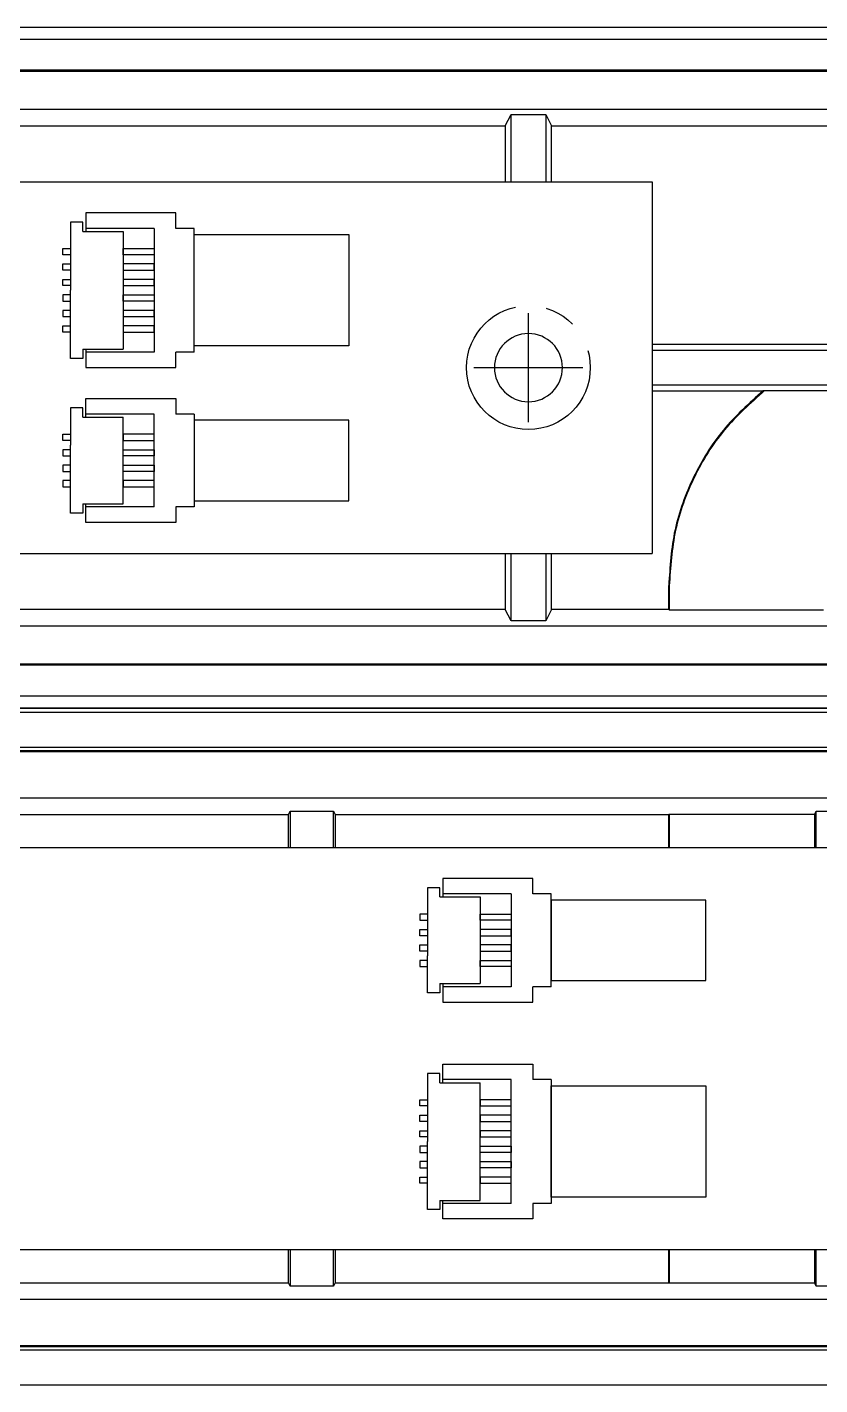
# Model space of a CAD drawing. Header units: inches. Extents: x 125 to 991, y -92 to 487.
# Drawn here: x 867.9 to 893.52, y 95.21 to 139.07 of the extents above; entities that cross this region are included whole.
import ezdxf

# ---------------------------------------------------------------- set-up
doc = ezdxf.new("R2010")
doc.units = ezdxf.units.IN
doc.linetypes.add('CENTER_DASH_DASH', pattern=[14, 9, -1, 1, -1, 1, -1])
doc.linetypes.add('DOT_CENTER', pattern=[14, 12, -1, 0, -1])
doc.layers.add('1', color=7, linetype='Continuous')

msp = doc.modelspace()

# ---------------------------------------------------------------- linework, layer by layer
at = {"color": 7, "linetype": 'Continuous'}
for p, q in [((732.3004058643605, 139.0683908087462), (917.4004515465299, 139.0683908087462)), ((732.6844020530134, 138.6843793803254), (917.0164401181091, 138.6843793803254)), ((733.484432513982, 137.6843793803254), (916.2164096571405, 137.6843793803254)), ((733.5193426438386, 137.6494692504691), (916.1814995272841, 137.6494692504691)), ((735.0223508823899, 136.4170351231788), (914.949065399994, 136.4170351231788)), ((883.3504210855615, 135.8759281104041), (883.5371760562834, 136.2494664998679)), ((883.5371760562834, 136.2494664998679), (884.6636661148391, 136.2494664998679)), ((883.5371760562837, 134.0683908087462), (883.5371760562834, 136.2494664998679)), ((884.6636661148391, 136.2494664998679), (884.8504210855615, 135.8759281104041)), ((884.6636661148391, 136.2494664998679), (884.6636661148391, 134.0683908087462)), ((855.8504210855615, 135.8759281104041), (883.3504210855615, 135.8759281104041)), ((883.3504210855615, 135.8759281104041), (883.3504210855615, 134.0683908087462)), ((884.8504210855615, 135.8759281104041), (901.8504210855615, 135.8759281104041)), ((884.8504210855614, 134.0683908087462), (884.8504210855615, 135.8759281104041)), ((851.1004210855615, 134.0683908087462), (888.1004210855615, 134.0683908087462)), ((888.1004210855615, 134.0683908087462), (888.1004210855615, 122.0683908087463)), ((894.7890495915553, 128.8183908087462), (888.1004210855615, 128.8183908087462)), ((888.1004210855615, 128.631635838024), (900.0787820486178, 128.631635838024)), ((900.0787820486178, 127.5051457794685), (888.1004210855615, 127.5051457794685)), ((888.1004210855615, 127.3183908087515), (891.6834382186771, 127.3183908087462)), ((891.7343090672366, 127.3271176765369), (899.9399536996498, 127.3271176765427)), ((851.1004210855615, 122.0683908087463), (888.1004210855615, 122.0683908087463)), ((883.3504210855614, 122.0683908087463), (883.3504210855615, 120.2608535070883)), ((883.5371760562834, 119.8873151176246), (883.5371760562834, 122.0683908087463)), ((884.6636661148391, 122.0683908087463), (884.6636661148391, 119.8873151176246)), ((884.8504210855615, 120.2608535070883), (884.8504210855616, 122.0683908087463)), ((888.6348742312862, 120.2608535070883), (888.6348742312862, 121.0351561017704)), ((888.6523292962142, 121.0177010368421), (888.6523292962142, 120.2433984421601)), ((883.3504210855615, 120.2608535070883), (855.8504210855615, 120.2608535070883)), ((883.5371760562834, 119.8873151176246), (883.3504210855615, 120.2608535070883)), ((884.8504210855615, 120.2608535070883), (884.6636661148391, 119.8873151176246)), ((888.6348742312862, 120.2608535070883), (884.8504210855615, 120.2608535070883)), ((888.6348742312862, 120.2608535070883), (888.6523292962142, 120.2433984421601)), ((888.6523292962142, 120.2433984421601), (893.6348742312862, 120.2433984421601)), ((884.6636661148391, 119.8873151176246), (883.5371760562834, 119.8873151176246)), ((923.9621482439952, 119.7197464943137), (818.3709539870747, 119.7197464943137)), ((923.3105620935496, 118.4524022371671), (723.1698190003401, 118.4524022371671)), ((923.2876657158308, 118.4873123670234), (723.1942633364256, 118.4873123670234)), ((923.3106622259488, 117.4524022371671), (723.1697123553406, 117.4524022371671)), ((920.9301663289173, 116.9287502811011), (721.6029464043761, 116.9287502811011)), ((721.7007237487171, 117.0683908005269), (921.1000159142689, 117.0683908005268)), ((923.5635396448138, 117.0683908087462), (722.9008246584017, 117.0683908087462)), ((721.7735768057403, 115.6726642059645), (920.887007772006, 115.6726642059645)), ((721.7734168382406, 114.1726642059645), (920.8862870503128, 114.1726642059645)), ((861.8504210690874, 113.6315571931897), (876.3504210690874, 113.6315571931897)), ((876.3504210690874, 113.6315571931897), (876.4027822758319, 113.736287582759)), ((876.3504210690875, 112.5683908005268), (876.3504210690874, 113.6315571931897)), ((876.4027822758319, 113.736287582759), (876.4027822758319, 112.5683908005269)), ((876.4027822758319, 113.736287582759), (877.7980598623428, 113.736287582759)), ((877.7980598623428, 113.736287582759), (877.8504210690874, 113.6315571931897)), ((877.7980598623429, 112.5683908005269), (877.7980598623428, 113.736287582759)), ((877.8504210690874, 113.6315571931897), (877.8504210690874, 112.5683908005268)), ((877.8504210690874, 113.6315571931897), (888.6348742148114, 113.6315571931897)), ((888.6523292797403, 113.6490122581179), (888.6348742148114, 113.6315571931897)), ((888.6348742148114, 112.5683908005268), (888.6348742148114, 113.6315571931897)), ((888.6523292797403, 113.6490122581179), (893.3591479368781, 113.6490122581179)), ((888.6523292797403, 113.6490122581179), (888.6523292797403, 112.5683908005268)), ((893.3591479368781, 113.6490122581179), (893.4027822758319, 113.736287582759)), ((893.3591479368782, 112.5683908005268), (893.3591479368781, 113.6490122581179)), ((893.4027822758319, 113.736287582759), (894.7980598623428, 113.736287582759)), ((893.4027822758321, 112.5683908005268), (893.4027822758319, 113.736287582759)), ((822.1004210690874, 112.5683908005269), (917.1004210690874, 112.5683908005268)), ((917.1004210690874, 99.5683908005268), (822.1004210690874, 99.56839080052691)), ((876.3504210690874, 98.50522440786403), (876.3504210690872, 99.56839080052684)), ((876.4027822758319, 99.56839080052684), (876.4027822758319, 98.4004940182947)), ((877.7980598623428, 98.4004940182947), (877.7980598623429, 99.56839080052684)), ((877.8504210690874, 99.56839080052684), (877.8504210690874, 98.50522440786403)), ((888.6348742148114, 98.50522440786403), (888.6348742148115, 99.56839080052683)), ((888.6523292797403, 99.56839080052683), (888.6523292797403, 98.48776934293585)), ((893.3591479368781, 98.48776934293585), (893.3591479368781, 99.56839080052681)), ((893.4027822758319, 98.4004940182947), (893.4027822758321, 99.56839080052683)), ((861.8504210690874, 98.50522440786403), (876.3504210690874, 98.50522440786403)), ((876.4027822758319, 98.4004940182947), (876.3504210690874, 98.50522440786403)), ((877.7980598623428, 98.4004940182947), (876.4027822758319, 98.4004940182947)), ((877.8504210690874, 98.50522440786403), (877.7980598623428, 98.4004940182947)), ((877.8504210690874, 98.50522440786403), (888.6348742148114, 98.50522440786403)), ((888.6523292797403, 98.48776934293585), (888.6348742148114, 98.50522440786403)), ((893.3591479368781, 98.48776934293585), (888.6523292797403, 98.48776934293585)), ((893.4027822758319, 98.4004940182947), (893.3591479368781, 98.48776934293585)), ((894.7980598623428, 98.4004940182947), (893.4027822758319, 98.4004940182947)), ((920.8862870509722, 97.96411739508932), (818.3709539706008, 97.96411739508932)), ((920.8870077719996, 96.46411739508932), (721.7735768057403, 96.46411739508932)), ((721.6029464043761, 95.20803131995262), (920.9301663290719, 95.20803131995262))]:
    msp.add_line(p, q, dxfattribs=at)
at = {"color": 2}
for p, q in [((872.7004210881101, 133.0683931445802), (869.8004210881102, 133.0683931445802)), ((869.8004210881102, 133.0683931445802), (869.80042108811, 132.4683931445803)), ((872.7004210881101, 132.5683931445802), (872.7004210881101, 133.0683931445802)), ((869.3004210881102, 132.7683943198202), (869.30042108811, 130.5683931445802)), ((869.7004210881103, 132.7683943198202), (869.3004210881102, 132.7683943198202)), ((869.7004210881101, 132.4683943198203), (869.7004210881103, 132.7683943198202)), ((869.7004210881101, 132.4683931445803), (871.0004210881101, 132.4683931445802)), ((872.0004210881102, 132.5683931445802), (869.8004210881102, 132.5683931445802)), ((871.0004210881101, 132.4683931445802), (871.0004210881101, 128.6683931445802)), ((872.0004210881102, 132.5683931445802), (872.0004210881101, 128.5683931445801)), ((873.3004210881102, 132.5683931445802), (872.7004210881101, 132.5683931445802)), ((873.30042108811, 128.5683931445802), (873.3004210881099, 132.5683931445802)), ((869.05042108811, 131.7183931445803), (869.05042108811, 131.9183931445803)), ((869.05042108811, 131.9183931445803), (869.30042108811, 131.9183931445803)), ((869.30042108811, 131.7183931445803), (869.05042108811, 131.7183931445803)), ((869.05042108811, 131.2183931445803), (869.05042108811, 131.4183931445803)), ((869.05042108811, 131.4183931445803), (869.30042108811, 131.4183931445803)), ((869.30042108811, 131.2183931445803), (869.05042108811, 131.2183931445803)), ((869.05042108811, 130.7183931445802), (869.05042108811, 130.9183931445803)), ((869.05042108811, 130.9183931445803), (869.30042108811, 130.9183931445803)), ((869.30042108811, 130.7183931445802), (869.05042108811, 130.7183931445802)), ((869.30042108811, 130.4183931445802), (869.05042108811, 130.4183931445802)), ((869.05042108811, 130.4183931445802), (869.05042108811, 130.2183931445802)), ((869.30042108811, 128.3683919693402), (869.30042108811, 130.5683931445802)), ((869.05042108811, 130.2183931445802), (869.30042108811, 130.2183931445802)), ((869.30042108811, 129.9183931445802), (869.05042108811, 129.9183931445802)), ((869.05042108811, 129.9183931445802), (869.05042108811, 129.7183931445802)), ((869.05042108811, 129.7183931445802), (869.30042108811, 129.7183931445802)), ((869.05042108811, 129.2183931445802), (869.05042108811, 129.4183931445803)), ((869.05042108811, 129.4183931445803), (869.30042108811, 129.4183931445803)), ((869.30042108811, 129.2183931445802), (869.05042108811, 129.2183931445802)), ((869.7004210881101, 128.6683919693401), (871.0004210881101, 128.6683931445802)), ((869.7004210881101, 128.6683919693401), (869.7004210881101, 128.3683919693402)), ((869.80042108811, 128.6683931445801), (869.80042108811, 128.0683931445802)), ((872.0004210881101, 128.5683931445801), (869.80042108811, 128.5683931445802)), ((872.70042108811, 128.0683931445802), (872.70042108811, 128.5683931445802)), ((873.30042108811, 128.5683931445802), (872.70042108811, 128.5683931445802)), ((869.7004210881101, 128.3683919693402), (869.30042108811, 128.3683919693402)), ((869.80042108811, 128.0683931445802), (872.70042108811, 128.0683931445802))]:
    msp.add_line(p, q, dxfattribs=at)
for p, q in [((869.30042108811, 126.7683896481523), (869.30042108811, 125.5683884729121)), ((869.7004210881101, 126.7683896481523), (869.30042108811, 126.7683896481523)), ((869.7004210881101, 126.4683896481522), (869.7004210881101, 126.7683896481523)), ((869.80042108811, 126.4683884729123), (869.80042108811, 127.0683884729122)), ((869.80042108811, 127.0683884729122), (872.70042108811, 127.0683884729122)), ((872.70042108811, 127.0683884729122), (872.70042108811, 126.5683884729122)), ((869.7004210881101, 126.4683896481522), (871.0004210881101, 126.4683884729122)), ((872.0004210881101, 126.5683884729123), (869.80042108811, 126.5683884729122)), ((871.0004210881101, 123.6683884729122), (871.0004201840793, 126.468388472913)), ((872.0004210881102, 123.5683884729122), (872.0004210881101, 126.5683884729123)), ((873.30042108811, 126.5683884729122), (872.70042108811, 126.5683884729122)), ((873.30042108811, 126.5683884729122), (873.3004210881099, 123.5683884729122)), ((869.05042108811, 125.7183884729122), (869.05042108811, 125.9183884729122)), ((869.05042108811, 125.9183884729122), (869.30042108811, 125.9183884729122)), ((869.30042108811, 125.7183884729122), (869.05042108811, 125.7183884729122)), ((869.3004210881102, 123.3683872976721), (869.30042108811, 125.5683884729121)), ((869.30042108811, 125.4183884729122), (869.05042108811, 125.4183884729122)), ((869.05042108811, 125.4183884729122), (869.05042108811, 125.2183884729121)), ((869.05042108811, 125.2183884729121), (869.30042108811, 125.2183884729121)), ((869.30042108811, 124.9183884729121), (869.05042108811, 124.9183884729121)), ((869.05042108811, 124.9183884729121), (869.05042108811, 124.7183884729121)), ((869.05042108811, 124.7183884729121), (869.30042108811, 124.7183884729121)), ((869.30042108811, 124.4183884729121), (869.05042108811, 124.4183884729121)), ((869.05042108811, 124.4183884729121), (869.05042108811, 124.2183884729121)), ((869.05042108811, 124.2183884729121), (869.30042108811, 124.2183884729121)), ((869.7004210881103, 123.3683872976721), (869.3004210881102, 123.3683872976721)), ((869.7004210881101, 123.6683884729121), (871.0004210881101, 123.6683884729122)), ((869.7004210881101, 123.6683872976721), (869.7004210881103, 123.3683872976721)), ((869.8004210881102, 123.0683884729121), (869.80042108811, 123.6683884729121)), ((872.0004210881102, 123.5683884729122), (869.8004210881102, 123.5683884729121)), ((872.7004210881101, 123.5683884729122), (872.7004210881101, 123.0683884729122)), ((873.3004210881102, 123.5683884729122), (872.7004210881101, 123.5683884729122)), ((872.7004210881101, 123.0683884729122), (869.8004210881102, 123.0683884729121)), ((884.2388413633944, 111.568390800527), (881.3388413633944, 111.568390800527)), ((881.3388413633944, 111.568390800527), (881.3388413633944, 110.968390800527)), ((884.2388413633944, 111.068390800527), (884.2388413633944, 111.568390800527)), ((880.8388413633944, 111.268391975767), (880.8388413633944, 109.068390800527)), ((881.2388413633944, 111.268391975767), (880.8388413633944, 111.268391975767)), ((881.2388413633944, 110.968391975767), (881.2388413633944, 111.268391975767)), ((881.2388413633944, 110.968390800527), (882.5388413633945, 110.968390800527)), ((883.5388413633943, 111.068390800527), (881.3388413633944, 111.068390800527)), ((882.5388413633945, 110.968390800527), (882.5388413633945, 108.168390800527)), ((883.5388413633943, 111.068390800527), (883.5388413633945, 108.0683908005269)), ((884.8388413633944, 111.068390800527), (884.2388413633944, 111.068390800527)), ((884.8388413633945, 108.068390800527), (884.8388413633944, 111.068390800527)), ((880.8388413633944, 110.418390800527), (880.5888413633944, 110.4183908005269)), ((880.5888413633944, 110.4183908005269), (880.5888413633944, 110.2183908005269)), ((880.5888413633944, 110.2183908005269), (880.8388413633944, 110.2183908005269)), ((880.5888413633944, 109.7183908005269), (880.5888413633944, 109.918390800527)), ((880.5888413633944, 109.918390800527), (880.8388413633944, 109.918390800527)), ((880.8388413633944, 109.7183908005269), (880.5888413633944, 109.7183908005269)), ((880.5888413633944, 109.2183908005269), (880.5888413633944, 109.418390800527)), ((880.5888413633944, 109.418390800527), (880.8388413633944, 109.418390800527)), ((880.8388413633944, 109.2183908005269), (880.5888413633944, 109.2183908005269)), ((880.8388413633944, 108.9183908005269), (880.5888413633944, 108.9183908005269)), ((880.5888413633944, 108.9183908005269), (880.5888413633944, 108.7183908005269)), ((880.8388413633943, 107.8683896252869), (880.8388413633944, 109.068390800527)), ((880.5888413633944, 108.7183908005269), (880.8388413633944, 108.7183908005269)), ((881.2388413633944, 108.1683896252869), (882.5388413633945, 108.168390800527)), ((881.2388413633944, 108.1683896252869), (881.2388413633944, 107.8683896252869)), ((881.3388413633944, 108.1683908005269), (881.3388413633944, 107.568390800527)), ((883.5388413633943, 108.0683908005269), (881.3388413633944, 108.0683908005269)), ((884.2388413633944, 107.568390800527), (884.2388413633944, 108.068390800527)), ((884.8388413633944, 108.068390800527), (884.2388413633944, 108.068390800527)), ((881.2388413633944, 107.8683896252869), (880.8388413633944, 107.8683896252869)), ((881.3388413633944, 107.568390800527), (884.2388413633944, 107.568390800527)), ((880.8388413633943, 105.268391975767), (880.8388413633944, 103.0683908005269)), ((881.2388413633944, 105.268391975767), (880.8388413633944, 105.268391975767)), ((881.2388413633944, 104.968391975767), (881.2388413633944, 105.268391975767)), ((881.3388413633944, 104.968390800527), (881.3388413633944, 105.5683908005269)), ((881.3388413633944, 105.5683908005269), (884.2388413633944, 105.5683908005269)), ((884.2388413633944, 105.5683908005269), (884.2388413633944, 105.0683908005269)), ((881.2388413633944, 104.968391975767), (882.5388413633945, 104.9683908005269)), ((883.5388413633943, 105.068390800527), (881.3388413633944, 105.068390800527)), ((882.5388413633945, 101.1683908005269), (882.5388422674253, 104.9683908005261)), ((883.5388413633943, 101.0683908005269), (883.5388413633945, 105.068390800527)), ((884.8388413633944, 105.0683908005269), (884.2388413633944, 105.0683908005269)), ((884.8388413633944, 105.0683908005269), (884.8388413633944, 101.0683908005269)), ((880.5888413633944, 104.2183908005269), (880.5888413633944, 104.418390800527)), ((880.5888413633944, 104.418390800527), (880.8388413633944, 104.418390800527)), ((880.8388413633944, 104.2183908005269), (880.5888413633944, 104.2183908005269)), ((880.5888413633944, 103.7183908005269), (880.5888413633944, 103.918390800527)), ((880.5888413633944, 103.918390800527), (880.8388413633944, 103.918390800527)), ((880.8388413633944, 103.7183908005269), (880.5888413633944, 103.7183908005269)), ((880.5888413633944, 103.2183908005269), (880.5888413633944, 103.4183908005269)), ((880.5888413633944, 103.4183908005269), (880.8388413633944, 103.4183908005269)), ((880.8388413633944, 103.2183908005269), (880.5888413633944, 103.2183908005269)), ((880.8388413633944, 102.9183908005269), (880.5888413633944, 102.9183908005269)), ((880.5888413633944, 102.9183908005269), (880.5888413633944, 102.7183908005269)), ((880.5888413633944, 102.7183908005269), (880.8388413633944, 102.7183908005269)), ((880.8388413633944, 100.8683896252869), (880.8388413633944, 103.0683908005269)), ((880.8388413633944, 102.4183908005269), (880.5888413633944, 102.4183908005269)), ((880.5888413633944, 102.4183908005269), (880.5888413633944, 102.2183908005269)), ((880.5888413633944, 102.2183908005269), (880.8388413633944, 102.2183908005269)), ((880.5888413633944, 101.7183908005269), (880.5888413633944, 101.9183908005269)), ((880.5888413633944, 101.9183908005269), (880.8388413633944, 101.9183908005269)), ((880.8388413633944, 101.7183908005269), (880.5888413633944, 101.7183908005269)), ((881.2388413633944, 101.1683908005269), (882.5388413633945, 101.1683908005269)), ((881.2388413633944, 101.1683896252869), (881.2388413633944, 100.8683896252869)), ((881.3388413633944, 100.5683908005269), (881.3388413633944, 101.1683908005269)), ((883.5388413633943, 101.0683908005269), (881.3388413633944, 101.0683908005269)), ((884.2388413633944, 101.0683908005269), (884.2388413633944, 100.5683908005269)), ((884.8388413633944, 101.0683908005269), (884.2388413633944, 101.0683908005269)), ((881.2388413633944, 100.8683896252869), (880.8388413633944, 100.8683896252869)), ((884.2388413633944, 100.5683908005269), (881.3388413633944, 100.5683908005269))]:
    msp.add_line(p, q)
at = {"color": 124, "linetype": 'Continuous'}
msp.add_line((888.6348742312862, 121.0351561017704), (888.6523292962142, 121.0177010368421), dxfattribs=at)
at = {"color": 2}
for points in [[(873.30042108811, 132.3683931445802), (878.30042108811, 132.3683931445801), (878.30042108811, 128.76839314458), (873.30042108811, 128.7683931445802)], [(871.0004210881101, 131.9183931445803), (872.0004210881101, 131.9183931445803), (872.0004210881101, 131.7183931445803), (871.0004210881101, 131.7183931445803)], [(871.0004211089159, 131.2183930546904), (872.0004211089159, 131.2183930546905), (872.0004211089159, 131.4183930546905), (871.0004211089159, 131.4183930546904)], [(871.0004210881101, 130.7183931445802), (872.0004210881101, 130.7183931445801), (872.0004210881101, 130.9183931445801), (871.0004210881101, 130.9183931445802)], [(871.0004211089159, 130.41839323447), (872.0004211089159, 130.41839323447), (872.0004211089159, 130.21839323447), (871.0004211089159, 130.2183932344701)], [(871.0004210881101, 129.7183931445802), (872.0004210881101, 129.7183931445801), (872.0004210881101, 129.9183931445801), (871.0004210881101, 129.9183931445802)], [(871.0004211089159, 129.2183930546904), (872.0004211089159, 129.2183930546904), (872.0004211089159, 129.4183930546903), (871.0004211089159, 129.4183930546904)]]:
    msp.add_lwpolyline(points, close=True, dxfattribs=at)
for points in [[(873.30042108811, 123.7683884729122), (878.30042108811, 123.7683884729123), (878.30042108811, 126.3683884729123), (873.30042108811, 126.3683884729122)], [(871.0004211089159, 125.7183883830223), (872.0004211089159, 125.7183883830224), (872.0004211089159, 125.9183883830224), (871.0004211089159, 125.9183883830223)], [(871.0004210881101, 125.4183884729122), (872.0004210881101, 125.4183884729122), (872.0004210881101, 125.2183884729122), (871.0004210881101, 125.2183884729122)], [(871.0004211089159, 124.918388562802), (872.0004211089159, 124.9183885628019), (872.0004211089159, 124.7183885628019), (871.0004211089159, 124.718388562802)], [(871.0004210881101, 124.2183884729121), (872.0004210881101, 124.2183884729121), (872.0004210881101, 124.418388472912), (871.0004210881101, 124.4183884729121)], [(884.8388413633944, 108.268390800527), (889.8388413633944, 108.268390800527), (889.8388413633944, 110.868390800527), (884.8388413633944, 110.868390800527)], [(882.5388413633945, 110.4183908005269), (883.5388413633945, 110.418390800527), (883.5388413633945, 110.2183908005269), (882.5388413633945, 110.2183908005269)], [(882.5388413842002, 109.7183907106372), (883.5388413842002, 109.7183907106372), (883.5388413842002, 109.9183907106371), (882.5388413842002, 109.9183907106371)], [(882.5388413633945, 109.2183908005269), (883.5388413633945, 109.2183908005269), (883.5388413633945, 109.4183908005269), (882.5388413633945, 109.4183908005269)], [(882.5388413842002, 108.9183908904168), (883.5388413842002, 108.9183908904168), (883.5388413842002, 108.7183908904168), (882.5388413842002, 108.7183908904168)], [(884.8388413633944, 104.8683908005269), (889.8388413633944, 104.8683908005269), (889.8388413633944, 101.2683908005269), (884.8388413633944, 101.2683908005269)], [(882.5388413842002, 104.2183907106372), (883.5388413842002, 104.2183907106372), (883.5388413842002, 104.4183907106371), (882.5388413842002, 104.4183907106371)], [(882.5388413633945, 103.7183908005269), (883.5388413633945, 103.7183908005269), (883.5388413633945, 103.9183908005269), (882.5388413633945, 103.9183908005269)], [(882.5388413842002, 103.2183907106371), (883.5388413842002, 103.2183907106371), (883.5388413842002, 103.4183907106371), (882.5388413842002, 103.4183907106371)], [(882.5388413633945, 102.9183908005269), (883.5388413633945, 102.9183908005269), (883.5388413633945, 102.7183908005269), (882.5388413633945, 102.7183908005269)], [(882.5388413842002, 102.4183908904167), (883.5388413842002, 102.4183908904167), (883.5388413842002, 102.2183908904167), (882.5388413842002, 102.2183908904167)], [(882.5388413633945, 101.7183908005269), (883.5388413633945, 101.7183908005269), (883.5388413633945, 101.9183908005269), (882.5388413633945, 101.9183908005269)]]:
    msp.add_lwpolyline(points, close=True)
at = {"color": 30, "linetype": 'CENTER_DASH_DASH'}
msp.add_circle((884.1004210855613, 128.0683908087462), 2, dxfattribs=at)
at = {"color": 7, "linetype": 'Continuous'}
for start, end in [(0, 180), (180, 0)]:
    msp.add_arc((884.1004210855613, 128.0683908087462), 1.100000000000012, start, end, dxfattribs=at)
for points in [[(891.6834382186771, 127.3183908087462), (890.402043687656, 126.0502049550173), (889.4372466982352, 124.5272049887709), (888.8380477573796, 122.826735298049), (888.6348742312862, 121.0351561017704)], [(891.7343090672366, 127.3271176765369), (890.4395090847859, 126.0575142030954), (889.4639928228717, 124.5288347155432), (888.857886499937, 122.8196227839532), (888.6523292962142, 121.0177010368421)], [(891.7343090672366, 127.3271176765369), (891.708871050095, 127.3227616322478), (891.6834382186771, 127.3183908087462)]]:
    msp.add_spline(points, degree=3, dxfattribs=at)
at = {"color": 124, "linetype": 'Continuous'}
for points in [[(721.7968202705254, 115.8058440621325), (771.5794353743588, 115.8058440621325), (821.3620504781913, 115.8058440621325), (871.1446736730979, 115.8058440844869), (920.9272968680054, 115.8058441068413)], [(721.7968202556533, 115.7058592926168), (771.5794353632039, 115.7058592926168), (821.3620504707544, 115.7058592926168), (871.1446575243765, 115.7058592945966), (920.9272645779986, 115.7058592965764)], [(920.9272645777794, 96.4309223046543), (871.1446574045142, 96.43092230654634), (821.362050231249, 96.43092230843695), (771.579435243447, 96.43092230843735), (721.7968202556451, 96.4309223084378)], [(920.9272958996273, 96.33093748500573), (871.1446730654382, 96.33093751196412), (821.362050231249, 96.3309375389212), (771.5794352465484, 96.33093754186297), (721.7968202618479, 96.33093754480467)]]:
    msp.add_spline(points, degree=3, dxfattribs=at)
at = {"layer": '1', "color": 30, "linetype": 'DOT_CENTER'}
for p, q in [((884.1004210855615, 126.3083908087462), (884.1004210855615, 129.8283908087462)), ((882.3404210855613, 128.0683908087462), (885.8604210855613, 128.0683908087462))]:
    msp.add_line(p, q, dxfattribs=at)

doc.saveas('drawing.dxf')
